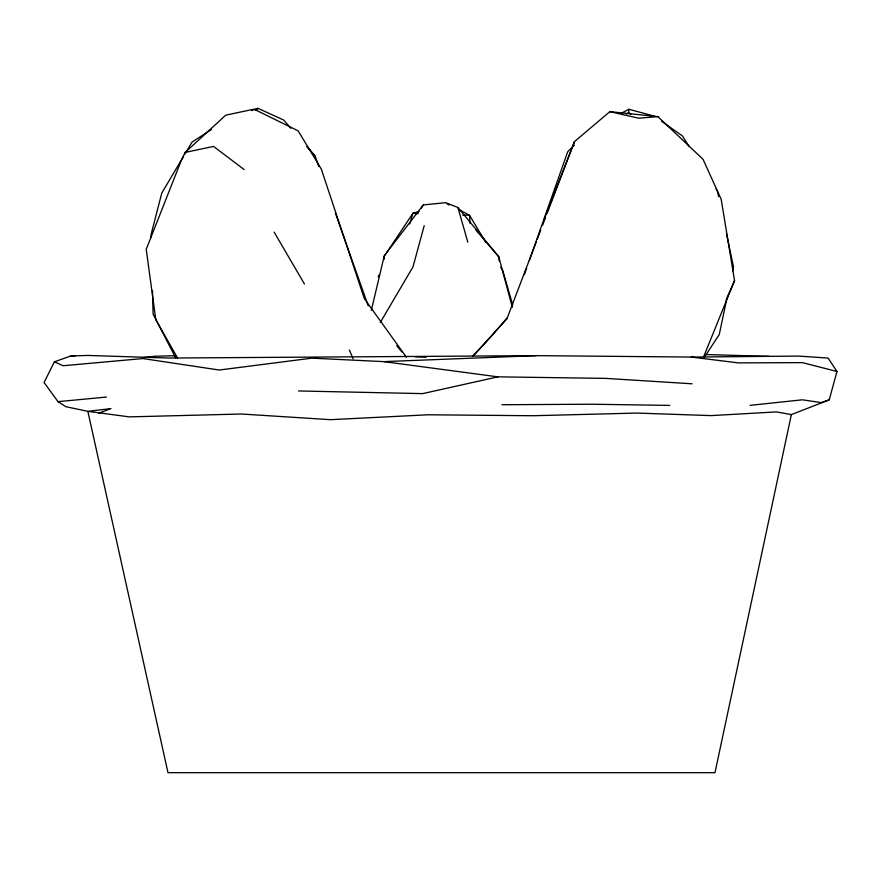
<?xml version="1.0" encoding="UTF-8"?>
<svg xmlns="http://www.w3.org/2000/svg" width="881" height="881" viewBox="0 0 881 881"><rect width="100%" height="100%" fill="white"/><g stroke="black" fill="none" stroke-linecap="round" stroke-linejoin="round"><path stroke-width="1.32" d="M384.358 258.816L384.391 256.096L412.837 213.411L419.015 211.418M630.873 114.387L628.759 112.669L628.869 109.277L654.109 116.039M384.171 258.827L384.391 256.096M726.803 298.714L719.281 334.494L704.36 357.29M732.662 270.885L733.499 266.91L726.484 233.707M791.369 414.61L714.976 772.681L167.985 772.681L87.847 411.339L65.811 406.681L58.014 401.648L44.05 382.519L54.391 361.805L70.854 355.935L87.902 355.45L168.932 358.038L536.111 355.649L691.244 357.058L798.781 356.089L828.107 358.071L836.95 371.485L829.219 399.853L791.369 414.61L776.414 411.912L711.143 415.612L636.71 413.057L533.137 415.733L428.199 414.786L330.496 419.675L241.339 414.015L129.287 416.878L87.847 411.339L109.629 408.773M371.33 310.288L384.325 255.611L423.298 204.932L445.621 202.696L457.889 207.464L498.789 256.812L512.324 307.293M424.202 225.723L413.013 266.855L380.317 322.413M409.797 223.939L412.837 213.411L418.123 212.167M524.338 274.74L526.618 268.264M529.36 260.501L567.738 151.708L574.357 145.156M536.298 241.768L506.916 318.823L472.734 356.298M537.278 239.203L540.703 230.205M542.663 225.073L545.603 217.365M547.068 213.51L574.489 141.588L609.861 111.656L657.854 116.622L703.016 159.274L721.176 199.282L734.545 280.632L703.478 357.124M543.808 220.173L574.489 141.588M726.274 299.331L734.545 280.632M406.383 357.212L364.316 298.582L321.301 169.053L298.119 130.84L254.003 109.167L225.745 115.169L185.142 152.413L180.957 161.245L146.224 249.345L155.805 319.671L177.477 357.829M378.169 276.92L379.392 274.487M183.545 156.355L161.796 193.016L151.047 234.621L151.125 237.363M184.955 153.988L191.97 142.16L211.495 129.408M421.206 208.401L423.298 204.932M256.184 110.378L257.935 108.319L283.66 120.025L290.873 128.307M491.829 335.705L507.456 317.567M472.645 356.541L490.97 336.718M621.689 113.065L628.869 109.277M626.303 113.88L628.759 112.669M255.457 109.486L257.935 108.319L251.614 110.532M98.65 413.222L110.984 408.608M829.219 399.853L821.18 402.595L802.371 399.809L750.061 405.348M692.092 383.797L605.985 378.39L497.908 376.848L422.682 393.62L298.45 390.955M185.142 152.413L213.554 146.411L244.213 169.626M142.854 357.642L155.111 356.221L175.385 355.737M58.014 401.648L106.392 397.078M657.854 116.622L638.703 118.208L609.861 111.656M54.391 361.805L63.146 365.736L142.92 358.556L219.259 370.031L311.83 358.149L383.808 361.628L536.111 355.649M501.95 404.731L592.583 404.225L669.725 405.414M706.331 354.558L769.223 356.376M412.837 213.411L418.233 213.587M462.767 215.041L469.518 215.261L485.805 242.396M415.237 356.86L426.173 357.245M70.854 355.935L74.918 356.376M691.244 357.058L738.421 362.895L802.426 362.631L836.95 371.485M383.808 361.628L497.908 376.848M459.078 209.678L469.518 215.261L470.058 223.455M661.697 121.358L682.301 135.817L688.909 146.202M446.733 203.467L448.936 205.02M307.117 146.951L315.233 156.278L318.889 166.586M475.729 229.721L498.789 256.812L499.153 260.897M396.692 345.726L402.011 352.004M307.017 146.444L315.233 156.278M716.033 188.908L717.497 191.21L718.621 196.529M500.672 267.174L502.798 270.709L512.742 305.057M274.145 232.121L304.463 284.023M175.771 357.994L153.074 314.032L152.479 290.763M349.405 350.043L353.05 358.732M335.331 212.993L368.225 305.806M457.889 207.464L467.833 242.187"/></g></svg>
